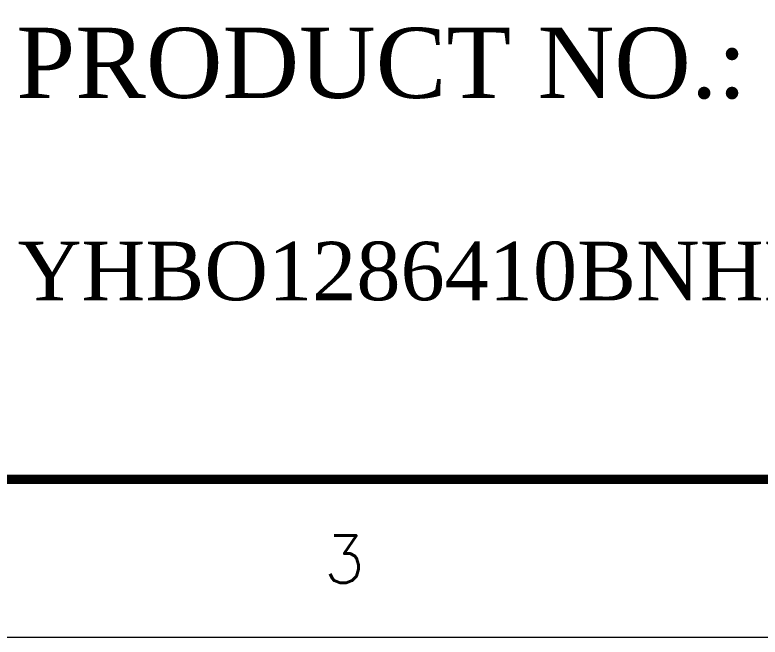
# Model space of a CAD drawing. Header units: millimetres. Extents: x 2909 to 3301, y 744 to 1021.
# Drawn here: x 3153.88 to 3195.27, y 744.07 to 778.63 of the extents above; entities that cross this region are included whole.
import ezdxf

# ---------------------------------------------------------------- set-up
doc = ezdxf.new("R2010")
doc.units = ezdxf.units.MM
doc.layers.add('D', color=4, linetype='Continuous')
doc.styles.add('ROMANS', font='romans.shx', dxfattribs={"width": 0.9})
doc.styles.add('样式 3', font='')
doc.styles.get('样式 3').set_extended_font_data('Tunga')

msp = doc.modelspace()

# ---------------------------------------------------------------- linework, layer by layer
at = {"layer": 'D', "color": 0, "linetype": 'ByBlock', "lineweight": 0}
for p, q in [((3289.304, 752.838), (3091.435, 752.838)), ((2908.834, 744.07), (3301.031, 744.07))]:
    msp.add_line(p, q, dxfattribs=at)
at = {"layer": 'D', "color": 0, "linetype": 'ByBlock', "lineweight": 0, "const_width": 0.515}
msp.add_lwpolyline([(3289.304, 1012.621), (2918.709, 1012.621), (2918.709, 752.838), (3289.304, 752.838), (3289.304, 1012.621)], dxfattribs=at)

# ---------------------------------------------------------------- texts
at = {"layer": 'D', "color": 0, "linetype": 'ByBlock', "lineweight": 0, "style": 'ROMANS'}
msp.add_text('3', height=2.621, dxfattribs=at).set_placement((3171.049, 747.089))
at = {"layer": 'D', "color": 0, "linetype": 'ByBlock', "lineweight": 0, "attachment_point": 1, "style": '样式 3'}
for s, insert, char_height, width in [('{\\fTimes New Roman|b0|i0|c0|p18;PRODUCT NO.:}', (3153.959, 777.92), 3.89892, 47.60149), ('{\\fTimes New Roman|b0|i0|c186|p18;YHB\\fTimes New Roman|b0|i0|c0|p18;O\\fTimes New Roman|b0|i0|c186|p18;12864\\fTimes New Roman|b0|i0|c0|p18;10BNHHN$-1}', (3154.046, 766.03), 3.247109, 39.64359)]:
    msp.add_mtext(s, dxfattribs=dict(at, insert=insert, char_height=char_height, width=width))

doc.saveas('drawing.dxf')
